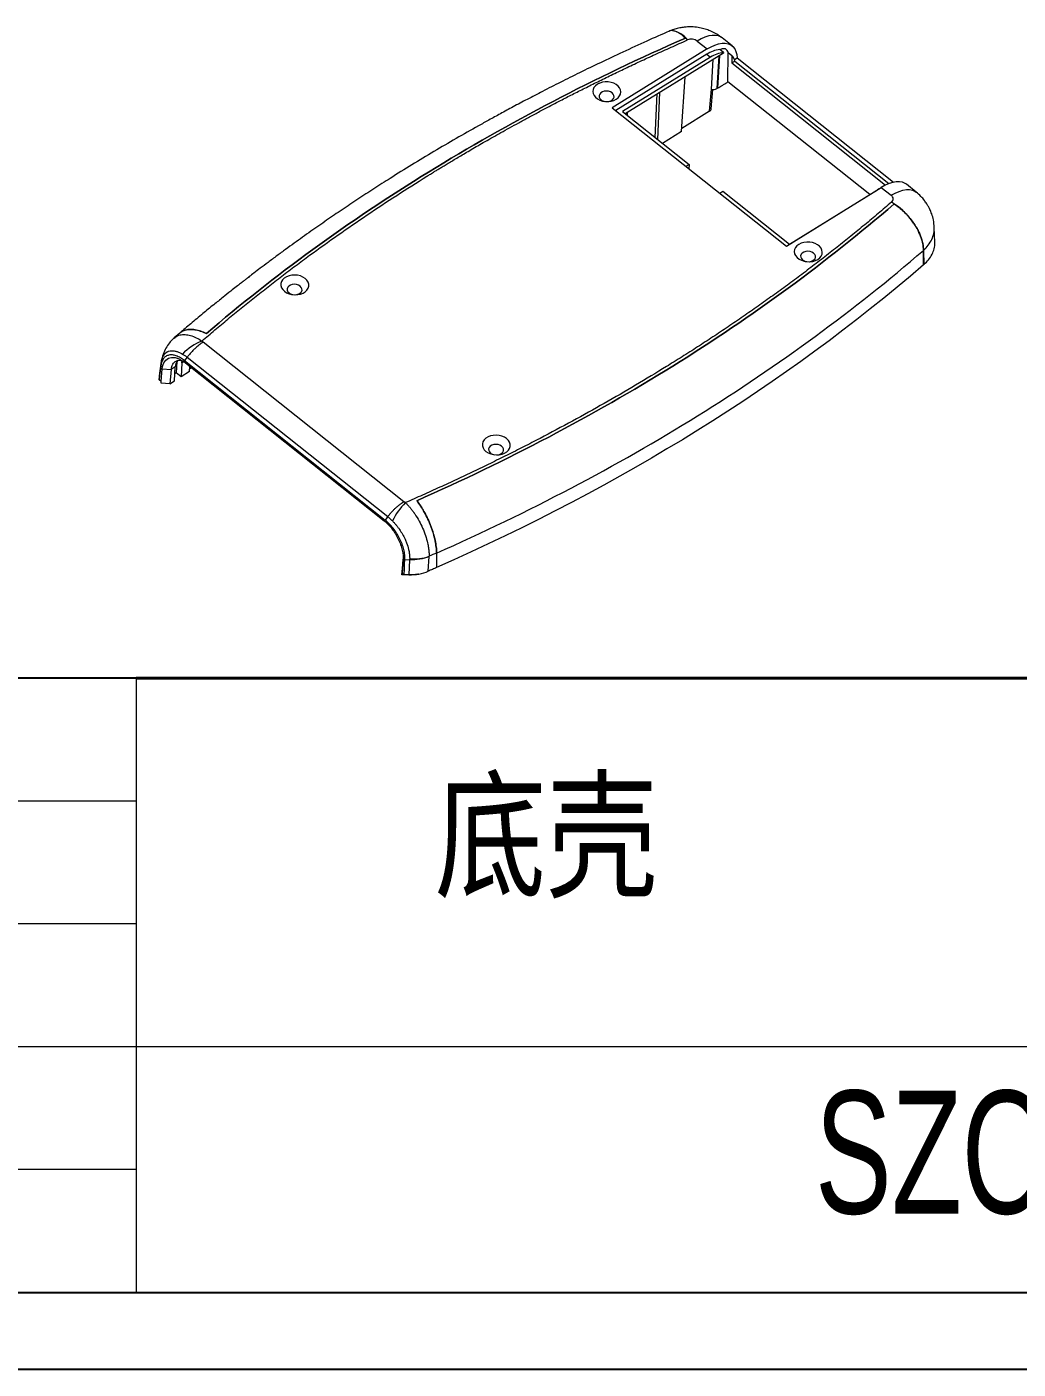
# Model space of a CAD drawing. Header units: inches. Extents: x 1568 to 2997, y 532 to 848.
# Drawn here: x 1816.2 to 1913.3, y 531.8 to 663.3 of the extents above; entities that cross this region are included whole.
import ezdxf

# ---------------------------------------------------------------- set-up
doc = ezdxf.new("R2010")
doc.units = ezdxf.units.IN
doc.layers.add('文字', color=81, linetype='Continuous')
doc.layers.add('粗实线', color=7, linetype='Continuous', lineweight=30)
doc.layers.add('细实线', color=3, linetype='Continuous', lineweight=9)
doc.styles.add('宋体', font='', dxfattribs={"width": 0.8, "height": 3.5})
doc.styles.add('长仿宋', font='', dxfattribs={"width": 0.7, "height": 4})
doc.styles.get('宋体').set_extended_font_data('SimSun')
doc.styles.get('长仿宋').set_extended_font_data('SimSun')

msp = doc.modelspace()

# ---------------------------------------------------------------- linework, layer by layer
at = {"color": 7, "linetype": 'Continuous', "lineweight": 15}
for p, q in [((1881.894, 661.905), (1882.867, 661.132)), ((1885.321, 661.435), (1884.348, 662.208)), ((1882.867, 661.132), (1873.566, 655.372)), ((1882.842, 660.61), (1873.924, 655.087)), ((1883.205, 660.321), (1874.592, 654.987)), ((1884.468, 660.731), (1874.855, 654.778)), ((1882.842, 660.61), (1883.205, 660.321)), ((1884.471, 660.78), (1884.107, 661.068)), ((1884.471, 660.78), (1884.468, 660.731)), ((1884.915, 657.902), (1884.939, 660.792)), ((1884.939, 660.792), (1885.302, 660.503)), ((1885.302, 660.503), (1885.302, 659.761)), ((1883.438, 660.093), (1883.279, 657.206)), ((1885.302, 659.761), (1885.59, 659.939)), ((1885.302, 659.761), (1900.353, 647.796)), ((1885.549, 660.09), (1885.807, 660.249)), ((1885.59, 659.939), (1900.685, 647.941)), ((1885.807, 660.249), (1901.125, 648.073)), ((1880.364, 653.028), (1880.707, 658.402)), ((1898.798, 646.867), (1884.915, 657.902)), ((1877.794, 652.442), (1877.992, 656.721)), ((1878.221, 656.863), (1878.009, 652.271)), ((1883.266, 655.259), (1883.437, 657.168)), ((1883.9, 657.287), (1883.833, 657.246)), ((1873.566, 655.372), (1890.634, 641.805)), ((1883.107, 655.03), (1880.384, 653.344)), ((1874.592, 654.987), (1881.112, 649.804)), ((1875.063, 654.613), (1875.081, 654.919)), ((1880.364, 653.028), (1878.505, 651.877)), ((1881.112, 649.804), (1880.808, 649.616)), ((1881.112, 649.804), (1881.093, 649.389)), ((1884.109, 646.992), (1884.414, 647.18)), ((1884.414, 647.18), (1890.934, 641.997)), ((1890.634, 641.805), (1899.935, 647.564)), ((1890.934, 641.997), (1899.548, 647.331)), ((1899.935, 647.564), (1900.908, 646.791)), ((1903.362, 647.094), (1902.39, 647.867)), ((1905.174, 642.205), (1905.124, 643.651)), ((1904.059, 639.966), (1904.065, 641.394)), ((1904.059, 639.966), (1904.065, 641.394)), ((1904.065, 641.394), (1904.113, 640.013)), ((1831.205, 633.285), (1830.655, 632.814)), ((1853.169, 616.771), (1833.507, 632.4)), ((1829.231, 629.115), (1829.383, 630.314)), ((1829.396, 630.415), (1829.357, 630.091)), ((1829.399, 630.438), (1829.386, 630.334)), ((1830.923, 630.512), (1830.871, 629.392)), ((1831.425, 630.375), (1831.35, 629.011)), ((1831.425, 630.375), (1831.454, 630.597)), ((1831.935, 630.934), (1831.674, 630.59)), ((1831.674, 630.59), (1851.337, 614.961)), ((1831.765, 630.372), (1851.221, 614.907)), ((1831.935, 630.934), (1851.597, 615.305)), ((1832.164, 629.515), (1832.193, 630.033)), ((1829.181, 628.702), (1829.22, 629.028)), ((1829.376, 628.547), (1829.181, 628.702)), ((1829.233, 629.088), (1829.22, 629.028)), ((1829.233, 629.136), (1829.222, 629.042)), ((1829.376, 628.547), (1829.498, 629.795)), ((1829.498, 629.795), (1830.373, 629.723)), ((1830.373, 629.723), (1830.235, 628.321)), ((1830.774, 629.971), (1830.373, 629.723)), ((1830.699, 628.608), (1830.774, 629.971)), ((1830.871, 629.392), (1830.738, 629.309)), ((1831.35, 629.011), (1830.871, 629.392)), ((1832.164, 629.515), (1831.35, 629.011)), ((1832.361, 629.899), (1832.177, 629.745)), ((1829.395, 628.546), (1829.376, 628.547)), ((1829.386, 628.368), (1829.395, 628.546)), ((1830.235, 628.321), (1829.386, 628.368)), ((1830.235, 628.321), (1830.699, 628.608)), ((1851.597, 615.305), (1851.337, 614.961)), ((1856.364, 611.739), (1856.357, 610.312)), ((1853.092, 611.041), (1852.99, 609.777)), ((1853.015, 610.214), (1853.089, 611.124)), ((1853.263, 611.089), (1853.729, 611.073)), ((1853.729, 611.073), (1853.65, 609.609)), ((1855.554, 609.958), (1855.631, 611.389)), ((1852.976, 609.617), (1853.015, 610.214)), ((1852.99, 609.791), (1852.976, 609.617)), ((1853.642, 609.597), (1852.976, 609.617)), ((1852.99, 609.777), (1852.99, 609.791)), ((1852.99, 609.777), (1853.184, 609.622)), ((1853.65, 609.609), (1853.184, 609.622))]:
    msp.add_line(p, q, dxfattribs=at)
at = {"color": 8, "linetype": 'Continuous', "lineweight": 15}
for p, q in [((1884.009, 660.447), (1883.833, 657.246)), ((1884.076, 660.488), (1883.9, 657.287)), ((1883.107, 655.03), (1883.301, 657.198)), ((1874.927, 654.721), (1874.933, 654.827)), ((1899.548, 647.331), (1899.553, 647.327)), ((1829.383, 630.314), (1829.396, 630.415)), ((1831.598, 630.481), (1831.425, 630.375)), ((1829.22, 629.028), (1829.231, 629.115)), ((1853.643, 609.609), (1853.642, 609.597))]:
    msp.add_line(p, q, dxfattribs=at)
for p, q in [((1826.946, 599.476), (1736.671, 599.476)), ((1579.72, 539.293), (2007.497, 539.293)), ((1568.157, 531.77), (2015.02, 531.77))]:
    msp.add_line(p, q)
at = {"color": 8, "linetype": 'Continuous', "lineweight": 15, "flags": 128}
for points in [[(1884.348, 662.208), (1884.234, 662.288), (1883.982, 662.401), (1883.694, 662.458), (1883.375, 662.458), (1883.029, 662.401), (1882.663, 662.289), (1882.283, 662.123), (1881.894, 661.905)], [(1900.908, 646.791), (1901.297, 647.009), (1901.678, 647.175), (1902.044, 647.287), (1902.389, 647.344), (1902.708, 647.344), (1902.996, 647.286), (1903.248, 647.174), (1903.362, 647.094)]]:
    msp.add_lwpolyline(points, dxfattribs=at)
at = {"color": 7, "linetype": 'Continuous', "lineweight": 15, "flags": 128}
for points in [[(1882.867, 661.132), (1883.252, 661.348), (1883.629, 661.513), (1883.992, 661.626), (1884.334, 661.683), (1884.652, 661.686), (1884.938, 661.632), (1885.19, 661.524), (1885.403, 661.363), (1885.573, 661.151), (1885.699, 660.892), (1885.777, 660.589), (1885.807, 660.249)], [(1872.118, 657.674), (1871.928, 657.528), (1871.786, 657.355), (1871.699, 657.165), (1871.671, 656.965), (1871.703, 656.763), (1871.794, 656.57), (1871.939, 656.392), (1872.132, 656.239), (1872.365, 656.116), (1872.628, 656.029), (1872.908, 655.981), (1873.195, 655.976), (1873.475, 656.013), (1873.736, 656.09), (1873.967, 656.204), (1874.157, 656.351), (1874.299, 656.523), (1874.386, 656.713), (1874.414, 656.914), (1874.382, 657.115), (1874.291, 657.309), (1874.146, 657.486), (1873.953, 657.64), (1873.72, 657.763), (1873.457, 657.85), (1873.177, 657.897), (1872.89, 657.902), (1872.61, 657.866), (1872.349, 657.788), (1872.118, 657.674)], [(1873.143, 655.974), (1873.247, 655.989), (1873.434, 656.049), (1873.589, 656.145), (1873.697, 656.268), (1873.751, 656.409), (1873.746, 656.557), (1873.682, 656.698), (1873.564, 656.823), (1873.403, 656.92), (1873.21, 656.982), (1873.003, 657.004), (1872.796, 656.984), (1872.608, 656.924), (1872.454, 656.829), (1872.346, 656.705), (1872.292, 656.564), (1872.297, 656.417), (1872.361, 656.275), (1872.479, 656.151), (1872.479, 656.151)], [(1899.737, 647.442), (1899.715, 647.43), (1899.548, 647.331)], [(1902.39, 647.867), (1902.259, 647.957), (1902.007, 648.065), (1901.72, 648.118), (1901.403, 648.116), (1901.06, 648.058), (1900.697, 647.946), (1900.32, 647.78), (1899.935, 647.564)], [(1891.861, 641.981), (1891.67, 641.834), (1891.529, 641.662), (1891.442, 641.472), (1891.414, 641.272), (1891.446, 641.07), (1891.536, 640.877), (1891.681, 640.699), (1891.875, 640.545), (1892.108, 640.422), (1892.37, 640.335), (1892.651, 640.288), (1892.938, 640.283), (1893.218, 640.32), (1893.479, 640.397), (1893.71, 640.511), (1893.9, 640.658), (1894.042, 640.83), (1894.128, 641.02), (1894.157, 641.22), (1894.125, 641.422), (1894.034, 641.615), (1893.889, 641.793), (1893.696, 641.947), (1893.463, 642.07), (1893.2, 642.157), (1892.919, 642.204), (1892.633, 642.209), (1892.353, 642.172), (1892.092, 642.095), (1891.861, 641.981)], [(1892.886, 640.281), (1892.989, 640.296), (1893.177, 640.356), (1893.332, 640.452), (1893.44, 640.575), (1893.494, 640.716), (1893.488, 640.864), (1893.424, 641.005), (1893.307, 641.13), (1893.145, 641.227), (1892.953, 641.289), (1892.745, 641.311), (1892.539, 641.291), (1892.351, 641.231), (1892.197, 641.136), (1892.088, 641.012), (1892.035, 640.871), (1892.04, 640.724), (1892.104, 640.582), (1892.222, 640.458), (1892.222, 640.458)], [(1843.49, 638.639), (1843.276, 638.778), (1843.026, 638.884), (1842.753, 638.951), (1842.468, 638.978), (1842.183, 638.962), (1841.911, 638.905), (1841.664, 638.808), (1841.452, 638.677), (1841.285, 638.517), (1841.17, 638.335), (1841.112, 638.138), (1841.114, 637.937), (1841.176, 637.738), (1841.294, 637.551), (1841.464, 637.385), (1841.679, 637.246), (1841.928, 637.14), (1842.201, 637.073), (1842.486, 637.046), (1842.771, 637.062), (1843.043, 637.119), (1843.291, 637.216), (1843.502, 637.347), (1843.669, 637.507), (1843.784, 637.689), (1843.842, 637.886), (1843.84, 638.088), (1843.778, 638.286), (1843.66, 638.473), (1843.49, 638.639)], [(1842.578, 637.047), (1842.681, 637.062), (1842.869, 637.122), (1843.023, 637.218), (1843.132, 637.341), (1843.186, 637.482), (1843.18, 637.63), (1843.116, 637.771), (1842.999, 637.896), (1842.837, 637.993), (1842.645, 638.055), (1842.437, 638.077), (1842.231, 638.057), (1842.043, 637.997), (1841.889, 637.902), (1841.78, 637.778), (1841.726, 637.637), (1841.732, 637.49), (1841.796, 637.348), (1841.913, 637.224), (1841.913, 637.224)], [(1829.357, 630.091), (1829.29, 629.56), (1829.236, 629.131), (1829.181, 628.702)], [(1829.443, 630.694), (1829.437, 630.668), (1829.408, 630.501)], [(1863.233, 622.946), (1863.018, 623.085), (1862.769, 623.191), (1862.496, 623.258), (1862.211, 623.285), (1861.926, 623.269), (1861.654, 623.212), (1861.406, 623.115), (1861.195, 622.984), (1861.028, 622.824), (1860.913, 622.642), (1860.855, 622.445), (1860.857, 622.243), (1860.919, 622.045), (1861.037, 621.858), (1861.207, 621.692), (1861.421, 621.553), (1861.671, 621.447), (1861.944, 621.38), (1862.229, 621.353), (1862.514, 621.369), (1862.786, 621.426), (1863.033, 621.523), (1863.245, 621.654), (1863.412, 621.814), (1863.527, 621.996), (1863.585, 622.192), (1863.583, 622.394), (1863.521, 622.593), (1863.403, 622.78), (1863.233, 622.946)], [(1862.32, 621.354), (1862.424, 621.369), (1862.612, 621.429), (1862.766, 621.525), (1862.875, 621.648), (1862.928, 621.789), (1862.923, 621.936), (1862.859, 622.078), (1862.741, 622.203), (1862.58, 622.3), (1862.388, 622.362), (1862.18, 622.384), (1861.974, 622.364), (1861.786, 622.304), (1861.632, 622.208), (1861.523, 622.085), (1861.469, 621.944), (1861.475, 621.797), (1861.539, 621.655), (1861.656, 621.531), (1861.656, 621.531)], [(1853.184, 609.622), (1853.215, 610.183), (1853.239, 610.636), (1853.263, 611.089)]]:
    msp.add_lwpolyline(points, dxfattribs=at)
at = {"color": 7, "linetype": 'Continuous', "lineweight": 15}
for centre, radius, start, end in [((1879.029, 660.569), 2.401, 36.90561, 79.28368), ((1884.401, 658.285), 2.799, 96.01565, 123.83048), ((1884.764, 657.996), 2.799, 96.01565, 123.83048), ((1884.501, 659.74), 1.107, 10.38128, 43.62831), ((1873.011, 656.858), 0.884, 233.04397, 259.72918), ((1897.412, 640.249), 6.851, 35.77653, 58.99442), ((1892.753, 641.164), 0.884, 233.04342, 259.72973), ((1842.445, 637.93), 0.884, 233.04397, 259.72918), ((1835.372, 627.448), 5.441, 111.3937, 135.86671), ((1831.752, 629.988), 0.978, 139.35523, 180.99582), ((1862.188, 622.237), 0.884, 233.04342, 259.72973), ((1858.51, 611.604), 7.26, 135.70642, 153.1165), ((1854.077, 615.879), 4.725, 265.80215, 289.22993)]:
    msp.add_arc(centre, radius, start, end, dxfattribs=at)
for centre, major_axis, ratio, start_param, end_param in [((1883.502, 657.508), (0.489, -0.023), 0.7033536, 4.2716705, 5.4848693), ((1882.777, 655.292), (0.49, -0.022), 0.7031281, 5.4841331, 6.2524214)]:
    msp.add_ellipse(centre, major_axis=major_axis, ratio=ratio, start_param=start_param, end_param=end_param, dxfattribs=at)
for points, knots in [([(1884.348, 662.208), (1884.177, 662.333), (1883.85, 662.574), (1883.323, 662.844), (1882.807, 663.044), (1882.262, 663.192), (1881.641, 663.288), (1881.045, 663.3), (1880.507, 663.252), (1880.058, 663.173), (1879.581, 663.048), (1879.271, 662.921), (1879.109, 662.855)], [0, 0, 0, 0, 0.1151254, 0.2209952, 0.3189691, 0.4132984, 0.52456, 0.6575392, 0.7328676, 0.8146512, 0.9034544, 1, 1, 1, 1]), ([(1879.476, 662.928), (1879.374, 662.93), (1879.254, 662.932), (1879.16, 662.87), (1879.145, 662.861)], [0, 0, 0, 0, 0.8428266, 1, 1, 1, 1]), ([(1879.476, 662.928), (1879.661, 662.92), (1879.862, 662.853), (1880.184, 662.667), (1880.294, 662.59), (1880.516, 662.411), (1880.628, 662.309), (1880.741, 662.194)], [0, 0, 0, 0, 0.5, 0.5, 0.75, 0.75, 1, 1, 1, 1]), ([(1879.142, 662.867), (1878.412, 662.545), (1876.889, 661.874), (1874.646, 660.844), (1872.452, 659.81), (1870.414, 658.821), (1868.527, 657.882), (1866.819, 657.011), (1865.281, 656.21), (1863.904, 655.479), (1862.652, 654.803), (1861.521, 654.182), (1859.334, 652.964), (1856.08, 651.085), (1852.69, 649.008), (1850.225, 647.434), (1848.657, 646.41), (1847.116, 645.382), (1845.579, 644.334), (1844.014, 643.242), (1842.678, 642.289), (1841.574, 641.488), (1840.719, 640.859), (1839.889, 640.241), (1839.14, 639.677), (1838.528, 639.211), (1838.112, 638.892), (1837.853, 638.692), (1837.676, 638.555), (1837.451, 638.381), (1837.132, 638.133), (1836.708, 637.801), (1836.133, 637.348), (1835.394, 636.76), (1834.48, 636.023), (1833.424, 635.158), (1832.313, 634.234), (1831.562, 633.593), (1831.203, 633.287)], [0, 0, 0, 0, 0.040435, 0.0843223, 0.1256242, 0.1643405, 0.2004714, 0.2340172, 0.2632787, 0.2902429, 0.3149104, 0.3372817, 0.3574675, 0.4455863, 0.5345242, 0.5681576, 0.6015568, 0.6347194, 0.6676593, 0.701745, 0.7378526, 0.756664, 0.77598, 0.7956991, 0.8131755, 0.8272397, 0.8378923, 0.8419392, 0.8452581, 0.8501786, 0.8575802, 0.8674626, 0.8798252, 0.8979331, 0.9196093, 0.9448509, 0.9736538, 1, 1, 1, 1]), ([(1833.387, 632.513), (1833.597, 632.694), (1834.016, 633.056), (1834.65, 633.595), (1835.288, 634.132), (1835.93, 634.668), (1836.575, 635.201), (1837.225, 635.731), (1837.879, 636.26), (1838.536, 636.786), (1839.197, 637.31), (1839.863, 637.832), (1840.532, 638.351), (1841.204, 638.868), (1841.881, 639.382), (1842.561, 639.894), (1843.245, 640.403), (1844.62, 641.416), (1846.708, 642.917), (1849.551, 644.875), (1852.449, 646.791), (1854.426, 648.043), (1855.45, 648.678), (1855.516, 648.719), (1855.625, 648.787), (1855.779, 648.882), (1855.977, 649.004), (1856.219, 649.153), (1856.506, 649.328), (1856.837, 649.53), (1857.213, 649.758), (1857.635, 650.012), (1858.102, 650.292), (1858.615, 650.597), (1859.174, 650.928), (1859.78, 651.283), (1860.434, 651.662), (1861.135, 652.065), (1861.884, 652.492), (1862.682, 652.942), (1863.53, 653.415), (1864.428, 653.909), (1865.376, 654.424), (1866.376, 654.961), (1867.428, 655.517), (1868.532, 656.093), (1869.69, 656.688), (1870.902, 657.3), (1872.169, 657.93), (1873.491, 658.576), (1874.87, 659.238), (1876.306, 659.914), (1877.8, 660.603), (1879.352, 661.307), (1880.411, 661.774), (1880.949, 662.011)], [0, 0, 0, 0, 0.0156153, 0.0312342, 0.0468565, 0.0624818, 0.0781101, 0.0937409, 0.1093742, 0.1250095, 0.1406468, 0.1562858, 0.1719261, 0.1875677, 0.2032102, 0.2188535, 0.2344972, 0.2501412, 0.312638, 0.3751209, 0.4375761, 0.4999903, 0.5004552, 0.5018366, 0.5041346, 0.5073492, 0.5114803, 0.5165282, 0.5224929, 0.5293744, 0.537173, 0.5458886, 0.5555216, 0.5660719, 0.5775399, 0.5899256, 0.6032294, 0.6174513, 0.6325918, 0.648651, 0.6656292, 0.6835267, 0.7023437, 0.7220807, 0.742738, 0.7643158, 0.7868145, 0.8102345, 0.8345762, 0.8598398, 0.8860258, 0.9131344, 0.9411661, 0.9701212, 1, 1, 1, 1]), ([(1880.741, 662.194), (1876.303, 660.248), (1871.976, 658.18), (1863.58, 653.803), (1859.51, 651.495), (1851.656, 646.65), (1847.872, 644.114), (1840.61, 638.833), (1837.132, 636.088), (1833.812, 633.249)], [0, 0, 0, 0, 0.25, 0.25, 0.5, 0.5, 0.75, 0.75, 1, 1, 1, 1]), ([(1833.812, 633.249), (1837.132, 636.088), (1840.61, 638.833), (1847.872, 644.114), (1851.656, 646.65), (1859.51, 651.495), (1863.58, 653.803), (1871.976, 658.18), (1876.303, 660.248), (1880.741, 662.194)], [0, 0, 0, 0, 0.25, 0.25, 0.5, 0.5, 0.75, 0.75, 1, 1, 1, 1]), ([(1881.894, 661.905), (1881.777, 661.998), (1881.615, 662.061), (1881.271, 662.099), (1881.095, 662.075), (1880.949, 662.011)], [0, 0, 0, 0, 0.5, 0.5, 1, 1, 1, 1]), ([(1884.939, 660.792), (1884.905, 660.863), (1884.837, 661.004), (1884.696, 661.125), (1884.544, 661.164), (1884.411, 661.155), (1884.275, 661.115), (1884.183, 661.063), (1884.143, 661.04)], [0, 0, 0, 0, 0.2580224, 0.5155855, 0.6490945, 0.7757374, 0.9011581, 1, 1, 1, 1]), ([(1883.9, 657.287), (1884.043, 657.376), (1884.186, 657.464), (1884.33, 657.552), (1884.427, 657.611), (1884.523, 657.67), (1884.621, 657.728), (1884.718, 657.787), (1884.816, 657.845), (1884.915, 657.902)], [0, 0, 0, 0, 0.0011873357, 0.0011873357, 0.0011873357, 0.0019834547, 0.0019834547, 0.0019834547, 0.0027796783, 0.0027796783, 0.0027796783, 0.0027796783]), ([(1900.941, 646.12), (1900.723, 645.934), (1900.289, 645.56), (1899.632, 645.003), (1898.972, 644.448), (1898.307, 643.896), (1897.638, 643.346), (1896.965, 642.799), (1896.289, 642.255), (1895.608, 641.713), (1894.923, 641.173), (1894.234, 640.637), (1893.541, 640.103), (1892.845, 639.571), (1892.144, 639.042), (1891.44, 638.516), (1890.731, 637.993), (1890.019, 637.472), (1889.303, 636.955), (1888.583, 636.44), (1887.859, 635.927), (1887.131, 635.418), (1886.4, 634.911), (1885.665, 634.407), (1884.926, 633.906), (1884.183, 633.408), (1883.436, 632.912), (1882.686, 632.42), (1881.932, 631.93), (1881.175, 631.444), (1880.413, 630.96), (1879.649, 630.479), (1878.143, 629.544), (1875.874, 628.171), (1872.805, 626.391), (1869.682, 624.656), (1867.036, 623.247), (1864.893, 622.142), (1863.274, 621.325), (1861.642, 620.519), (1859.998, 619.726), (1858.344, 618.944), (1856.678, 618.175), (1855.003, 617.417), (1853.877, 616.922), (1853.314, 616.674)], [0, 0, 0, 0, 0.016152, 0.0323026, 0.0484519, 0.0645997, 0.080746, 0.096891, 0.1130344, 0.1291764, 0.1453168, 0.1614557, 0.1775931, 0.193729, 0.2098633, 0.225996, 0.2421272, 0.2582568, 0.2743848, 0.2905112, 0.306636, 0.3227592, 0.3388809, 0.3550009, 0.3711193, 0.3872362, 0.4033514, 0.4194651, 0.4355772, 0.4516878, 0.4677968, 0.4839043, 0.5000103, 0.5624244, 0.6248795, 0.6873624, 0.7498591, 0.7811467, 0.8124325, 0.8437144, 0.8749906, 0.9062592, 0.9375183, 0.9687659, 1, 1, 1, 1]), ([(1854.421, 616.868), (1858.848, 618.826), (1863.163, 620.906), (1871.534, 625.306), (1875.591, 627.625), (1883.418, 632.491), (1887.188, 635.038), (1894.421, 640.339), (1897.883, 643.094), (1901.186, 645.942)], [0, 0, 0, 0, 0.25, 0.25, 0.5, 0.5, 0.75, 0.75, 1, 1, 1, 1]), ([(1901.186, 645.942), (1897.883, 643.094), (1894.421, 640.339), (1887.188, 635.038), (1883.418, 632.491), (1875.591, 627.625), (1871.534, 625.306), (1863.163, 620.906), (1858.848, 618.826), (1854.421, 616.868)], [0, 0, 0, 0, 0.25, 0.25, 0.5, 0.5, 0.75, 0.75, 1, 1, 1, 1]), ([(1900.941, 646.12), (1901.049, 646.214), (1901.105, 646.334), (1901.094, 646.578), (1901.025, 646.698), (1900.908, 646.791)], [0, 0, 0, 0, 0.5, 0.5, 1, 1, 1, 1]), ([(1901.186, 645.942), (1901.518, 645.729), (1901.835, 645.48), (1902.289, 645.05), (1902.436, 644.898), (1902.713, 644.585), (1902.845, 644.422), (1902.97, 644.254)], [0, 0, 0, 0, 0.5, 0.5, 0.75, 0.75, 1, 1, 1, 1]), ([(1901.913, 645.391), (1901.815, 645.476), (1901.58, 645.679), (1901.331, 645.845), (1901.186, 645.942)], [0, 0, 0, 0, 0.416686, 1, 1, 1, 1]), ([(1905.125, 643.636), (1905.105, 643.885), (1905.067, 644.337), (1904.899, 644.929), (1904.721, 645.369), (1904.552, 645.698), (1904.373, 645.996), (1904.137, 646.327), (1903.803, 646.716), (1903.518, 646.961), (1903.362, 647.094)], [0, 0, 0, 0, 0.18781974, 0.34109585, 0.45919972, 0.54217693, 0.61737617, 0.7195816, 0.84772471, 1, 1, 1, 1]), ([(1902.97, 644.254), (1903.143, 644.018), (1903.298, 643.778), (1903.501, 643.413), (1903.564, 643.29), (1903.681, 643.042), (1903.734, 642.918), (1903.875, 642.551), (1903.946, 642.31), (1904.018, 641.957), (1904.036, 641.84), (1904.06, 641.613), (1904.065, 641.502), (1904.065, 641.394)], [0, 0, 0, 0, 0.25, 0.25, 0.375, 0.375, 0.5, 0.5, 0.75, 0.75, 0.875, 0.875, 1, 1, 1, 1]), ([(1904.065, 641.394), (1904.066, 641.61), (1904.042, 641.836), (1903.971, 642.186), (1903.942, 642.305), (1903.87, 642.548), (1903.828, 642.671), (1903.688, 643.039), (1903.573, 643.284), (1903.369, 643.652), (1903.295, 643.774), (1903.139, 644.016), (1903.056, 644.136), (1902.97, 644.254)], [0, 0, 0, 0, 0.25, 0.25, 0.375, 0.375, 0.5, 0.5, 0.75, 0.75, 0.875, 0.875, 1, 1, 1, 1]), ([(1904.113, 640.013), (1904.272, 640.165), (1904.593, 640.472), (1904.926, 640.999), (1905.123, 641.561), (1905.199, 641.971), (1905.17, 642.191), (1905.167, 642.213)], [0, 0, 0, 0, 0.2393655, 0.4856752, 0.7249793, 0.9712384, 1, 1, 1, 1]), ([(1856.364, 611.739), (1865.377, 615.725), (1873.969, 620.231), (1889.919, 630.146), (1897.321, 635.577), (1904.065, 641.394)], [0, 0, 0, 0, 0.5, 0.5, 1, 1, 1, 1]), ([(1830.663, 632.819), (1830.532, 632.697), (1830.254, 632.436), (1829.908, 631.949), (1829.611, 631.366), (1829.5, 630.922), (1829.443, 630.694)], [0, 0, 0, 0, 0.2145646, 0.4575621, 0.7221712, 1, 1, 1, 1]), ([(1833.812, 633.249), (1833.63, 633.331), (1833.26, 633.497), (1832.729, 633.627), (1832.226, 633.667), (1831.781, 633.603), (1831.434, 633.474), (1831.273, 633.332), (1831.211, 633.277)], [0, 0, 0, 0, 0.1759215, 0.3569434, 0.5328649, 0.7138897, 0.8897844, 1, 1, 1, 1]), ([(1831.313, 633.358), (1831.391, 633.412), (1831.58, 633.543), (1831.962, 633.64), (1832.431, 633.664), (1832.947, 633.582), (1833.414, 633.435), (1833.706, 633.299), (1833.812, 633.249)], [0, 0, 0, 0, 0.1335246, 0.3228682, 0.5122117, 0.7015784, 0.8909456, 1, 1, 1, 1]), ([(1829.408, 630.501), (1829.413, 630.53), (1829.423, 630.587), (1829.442, 630.669), (1829.464, 630.747), (1829.489, 630.823), (1829.517, 630.895), (1829.548, 630.964), (1829.581, 631.03), (1829.618, 631.092), (1829.656, 631.151), (1829.698, 631.206), (1829.742, 631.257), (1829.789, 631.305), (1829.838, 631.348), (1829.889, 631.388), (1829.943, 631.424), (1829.999, 631.456), (1830.057, 631.484), (1830.189, 631.536), (1830.41, 631.577), (1830.675, 631.553), (1830.883, 631.501), (1831.025, 631.454), (1831.17, 631.394), (1831.318, 631.323), (1831.417, 631.265), (1831.467, 631.236)], [0, 0, 0, 0, 0.0279778, 0.0559203, 0.083833, 0.1117204, 0.1395859, 0.1674318, 0.1952595, 0.2230698, 0.2508629, 0.2786387, 0.3063968, 0.3341367, 0.3618579, 0.3895603, 0.417244, 0.4449098, 0.4725591, 0.5001941, 0.6254817, 0.7496036, 0.7996944, 0.8497484, 0.8997974, 0.9498713, 1, 1, 1, 1]), ([(1833.507, 632.4), (1833.506, 632.4), (1833.362, 632.31), (1833.084, 632.114), (1832.742, 631.823), (1832.508, 631.591), (1832.381, 631.455), (1832.272, 631.334), (1832.166, 631.211), (1832.044, 631.067), (1831.97, 630.976), (1831.935, 630.934)], [0, 0, 0, 0, 0.0000807, 0.2612876, 0.499571, 0.624551, 0.7102244, 0.7495486, 0.8436734, 0.9271489, 1, 1, 1, 1]), ([(1833.507, 632.4), (1833.495, 632.409), (1833.473, 632.427), (1833.442, 632.454), (1833.413, 632.483), (1833.396, 632.503), (1833.387, 632.513)], [0, 0, 0, 0, 0.24997, 0.5003324, 0.7487963, 1, 1, 1, 1]), ([(1831.674, 630.59), (1831.538, 630.698), (1831.403, 630.791), (1831.135, 630.947), (1831, 631.01), (1830.738, 631.103), (1830.613, 631.132), (1830.372, 631.157), (1830.256, 631.152), (1830.042, 631.107), (1829.944, 631.068), (1829.766, 630.955), (1829.686, 630.881), (1829.551, 630.705), (1829.495, 630.602), (1829.407, 630.366), (1829.376, 630.234), (1829.357, 630.091)], [0, 0, 0, 0, 0.125, 0.125, 0.25, 0.25, 0.375, 0.375, 0.5, 0.5, 0.625, 0.625, 0.75, 0.75, 0.875, 0.875, 1, 1, 1, 1]), ([(1829.413, 630.535), (1829.41, 630.519), (1829.406, 630.49), (1829.401, 630.456), (1829.398, 630.433), (1829.397, 630.423), (1829.396, 630.419)], [0, 0, 0, 0, 0.4164952, 0.7530719, 0.8896603, 1, 1, 1, 1]), ([(1829.498, 629.795), (1829.526, 630.085), (1829.608, 630.332), (1829.866, 630.703), (1830.041, 630.827), (1830.46, 630.934), (1830.704, 630.916), (1831.222, 630.743), (1831.496, 630.587), (1831.765, 630.372)], [0, 0, 0, 0, 0.25, 0.25, 0.5, 0.5, 0.75, 0.75, 1, 1, 1, 1]), ([(1830.373, 629.723), (1830.388, 629.818), (1830.419, 630.013), (1830.522, 630.247), (1830.667, 630.433), (1830.849, 630.56), (1831.067, 630.623), (1831.264, 630.633), (1831.394, 630.598), (1831.434, 630.588)], [0, 0, 0, 0, 0.1527218, 0.3098727, 0.462584, 0.6197321, 0.7723037, 0.9293132, 1, 1, 1, 1]), ([(1831.467, 631.236), (1831.54, 631.192), (1831.617, 631.144), (1831.736, 631.067), (1831.777, 631.04), (1831.837, 631), (1831.857, 630.986), (1831.899, 630.958), (1831.925, 630.94), (1831.935, 630.934)], [0, 0, 0, 0, 0.5, 0.5, 0.75, 0.75, 0.875, 0.875, 1, 1, 1, 1]), ([(1856.363, 611.739), (1856.364, 611.925), (1856.353, 612.121), (1856.318, 612.43), (1856.303, 612.535), (1856.268, 612.751), (1856.247, 612.862), (1856.177, 613.199), (1856.119, 613.426), (1856.016, 613.773), (1855.979, 613.889), (1855.9, 614.124), (1855.858, 614.242), (1855.725, 614.593), (1855.628, 614.823), (1855.419, 615.276), (1855.305, 615.501), (1855.068, 615.928), (1854.945, 616.131), (1854.689, 616.517), (1854.556, 616.7), (1854.421, 616.868)], [0, 0, 0, 0, 0.125, 0.125, 0.1875, 0.1875, 0.25, 0.25, 0.375, 0.375, 0.4375, 0.4375, 0.5, 0.5, 0.625, 0.625, 0.75, 0.75, 0.875, 0.875, 1, 1, 1, 1]), ([(1854.421, 616.868), (1854.556, 616.7), (1854.687, 616.52), (1854.878, 616.232), (1854.941, 616.133), (1855.065, 615.929), (1855.126, 615.823), (1855.305, 615.501), (1855.417, 615.281), (1855.574, 614.941), (1855.624, 614.827), (1855.722, 614.595), (1855.769, 614.477), (1855.902, 614.126), (1855.98, 613.893), (1856.118, 613.431), (1856.177, 613.199), (1856.27, 612.752), (1856.306, 612.538), (1856.353, 612.124), (1856.364, 611.925), (1856.364, 611.739)], [0, 0, 0, 0, 0.125, 0.125, 0.1875, 0.1875, 0.25, 0.25, 0.375, 0.375, 0.4375, 0.4375, 0.5, 0.5, 0.625, 0.625, 0.75, 0.75, 0.875, 0.875, 1, 1, 1, 1]), ([(1851.597, 615.305), (1851.621, 615.337), (1851.67, 615.407), (1851.753, 615.513), (1851.847, 615.626), (1851.935, 615.725), (1852.035, 615.833), (1852.165, 615.966), (1852.36, 616.153), (1852.602, 616.367), (1852.879, 616.582), (1853.07, 616.71), (1853.169, 616.771), (1853.169, 616.771)], [0, 0, 0, 0, 0.05363, 0.1132336, 0.178823, 0.2504073, 0.2897034, 0.3753751, 0.5003254, 0.6565233, 0.8230552, 0.9999193, 1, 1, 1, 1]), ([(1853.314, 616.674), (1853.301, 616.681), (1853.274, 616.696), (1853.225, 616.727), (1853.191, 616.754), (1853.169, 616.771)], [0, 0, 0, 0, 0.2512509, 0.4997851, 1, 1, 1, 1]), ([(1853.314, 616.674), (1853.344, 616.645), (1853.403, 616.589), (1853.489, 616.5), (1853.573, 616.411), (1853.655, 616.321), (1853.733, 616.231), (1853.808, 616.141), (1853.88, 616.053), (1853.948, 615.966), (1854.013, 615.88), (1854.074, 615.797), (1854.132, 615.717), (1854.187, 615.639), (1854.371, 615.37), (1854.659, 614.895), (1855.013, 614.177), (1855.294, 613.453), (1855.454, 612.888), (1855.536, 612.5), (1855.576, 612.27), (1855.606, 612.045), (1855.626, 611.827), (1855.636, 611.617), (1855.634, 611.484), (1855.634, 611.418)], [0, 0, 0, 0, 0.02326, 0.0459844, 0.0681327, 0.0896667, 0.1105504, 0.1307502, 0.1502349, 0.1689755, 0.1869458, 0.2041216, 0.2204811, 0.2360048, 0.2506751, 0.3799897, 0.4999945, 0.6259031, 0.7493476, 0.7910464, 0.8329159, 0.8748508, 0.9167456, 0.9584958, 1, 1, 1, 1]), ([(1851.221, 614.907), (1851.491, 614.693), (1851.755, 614.421), (1852.233, 613.803), (1852.447, 613.457), (1852.793, 612.742), (1852.924, 612.374), (1853.086, 611.67), (1853.115, 611.334), (1853.092, 611.041)], [0, 0, 0, 0, 0.25, 0.25, 0.5, 0.5, 0.75, 0.75, 1, 1, 1, 1]), ([(1853.263, 611.089), (1853.271, 611.24), (1853.266, 611.401), (1853.229, 611.737), (1853.197, 611.909), (1853.11, 612.262), (1853.053, 612.445), (1852.917, 612.807), (1852.838, 612.987), (1852.661, 613.342), (1852.56, 613.52), (1852.348, 613.855), (1852.234, 614.016), (1851.991, 614.325), (1851.864, 614.469), (1851.605, 614.733), (1851.473, 614.853), (1851.337, 614.961)], [0, 0, 0, 0, 0.125, 0.125, 0.25, 0.25, 0.375, 0.375, 0.5, 0.5, 0.625, 0.625, 0.75, 0.75, 0.875, 0.875, 1, 1, 1, 1]), ([(1852.035, 614.887), (1852.01, 614.911), (1851.961, 614.96), (1851.887, 615.032), (1851.801, 615.114), (1851.726, 615.185), (1851.654, 615.252), (1851.619, 615.285), (1851.597, 615.305)], [0, 0, 0, 0, 0.1673027, 0.3338903, 0.4999975, 0.7500841, 0.8500817, 1, 1, 1, 1]), ([(1852.035, 614.887), (1852.062, 614.86), (1852.117, 614.805), (1852.197, 614.72), (1852.277, 614.633), (1852.355, 614.543), (1852.433, 614.451), (1852.508, 614.356), (1852.583, 614.26), (1852.656, 614.161), (1852.81, 613.944), (1853.031, 613.595), (1853.263, 613.145), (1853.474, 612.642), (1853.597, 612.238), (1853.669, 611.901), (1853.7, 611.71), (1853.721, 611.523), (1853.733, 611.341), (1853.732, 611.225), (1853.732, 611.167)], [0, 0, 0, 0, 0.0278583, 0.0557001, 0.08353, 0.1113527, 0.1391728, 0.1669947, 0.1948232, 0.2226633, 0.2505201, 0.3746938, 0.4999967, 0.5902292, 0.7495235, 0.799489, 0.8495101, 0.8995917, 0.949747, 1, 1, 1, 1]), ([(1855.631, 611.389), (1855.355, 611.277), (1855.046, 611.19), (1854.398, 611.083), (1854.059, 611.062), (1853.729, 611.073)], [0, 0, 0, 0, 0.5, 0.5, 1, 1, 1, 1]), ([(1856.357, 610.312), (1856.224, 610.253), (1855.956, 610.134), (1855.688, 610.017), (1855.554, 609.958)], [0, 0, 0, 0, 0.4999075, 1, 1, 1, 1]), ([(1854.6, 609.677), (1854.573, 609.671), (1854.409, 609.631), (1854.086, 609.599), (1853.791, 609.598), (1853.642, 609.597)], [0, 0, 0, 0, 0.0895905, 0.5403196, 1, 1, 1, 1]), ([(1853.65, 609.609), (1853.987, 609.599), (1854.318, 609.624), (1854.964, 609.742), (1855.272, 609.835), (1855.554, 609.958)], [0, 0, 0, 0, 0.5, 0.5, 1, 1, 1, 1])]:
    msp.add_open_spline(points, degree=3, knots=knots, dxfattribs=at)
at = {"color": 8, "linetype": 'Continuous', "lineweight": 15}
for points, knots in [([(1904.065, 641.394), (1904.233, 641.562), (1904.568, 641.897), (1904.9, 642.466), (1905.106, 643.05), (1905.116, 643.445), (1905.121, 643.637)], [0, 0, 0, 0, 0.2545262, 0.5075127, 0.7602349, 1, 1, 1, 1]), ([(1830.673, 632.803), (1830.72, 632.85), (1830.874, 633.001), (1831.229, 633.125), (1831.718, 633.166), (1832.258, 633.067), (1832.82, 632.86), (1833.199, 632.628), (1833.387, 632.513)], [0, 0, 0, 0, 0.0826286, 0.2709307, 0.4570095, 0.6405098, 0.8216338, 1, 1, 1, 1])]:
    msp.add_open_spline(points, degree=3, knots=knots, dxfattribs=at)
at = {"color": 7, "linetype": 'Continuous', "lineweight": 15}
for points in [[(1904.059, 639.966), (1890.476, 628.252), (1874.576, 618.368), (1856.357, 610.312)], [(1904.113, 640.013), (1904.095, 639.997), (1904.077, 639.982), (1904.059, 639.966)], [(1829.408, 630.501), (1829.404, 630.476), (1829.398, 630.43), (1829.396, 630.415)], [(1856.363, 611.739), (1856.12, 611.632), (1855.877, 611.525), (1855.634, 611.418)], [(1853.729, 611.073), (1853.729, 611.09), (1853.731, 611.139), (1853.732, 611.167)], [(1855.631, 611.389), (1855.632, 611.399), (1855.633, 611.408), (1855.634, 611.418)]]:
    msp.add_open_spline(points, degree=3, dxfattribs=at)
at = {"layer": '粗实线', "color": 7, "lineweight": 40}
msp.add_line((2007.497, 599.476), (1826.946, 599.476), dxfattribs=at)
at = {"layer": '细实线', "color": 7}
for p, q in [((1826.946, 599.476), (1826.946, 539.293)), ((1826.946, 587.44), (1736.671, 587.44)), ((1826.946, 575.403), (1736.671, 575.403)), ((2007.497, 563.366), (1736.671, 563.366)), ((1826.946, 551.329), (1736.671, 551.329))]:
    msp.add_line(p, q, dxfattribs=at)

# ---------------------------------------------------------------- texts
at = {"layer": '文字', "color": 0, "insert": (1856.165, 589.085), "char_height": 10.0306, "width": 128.23778, "attachment_point": 1, "style": '宋体'}
msp.add_mtext('底壳', dxfattribs=at)
at = {"layer": '粗实线', "insert": (1893.442, 559.056), "char_height": 12.03674, "width": 134.98008, "attachment_point": 1, "style": '长仿宋'}
msp.add_mtext('{\\fSTXinwei|b0|i0|c134|p2;SZOMK}', dxfattribs=at)

doc.saveas('drawing.dxf')
